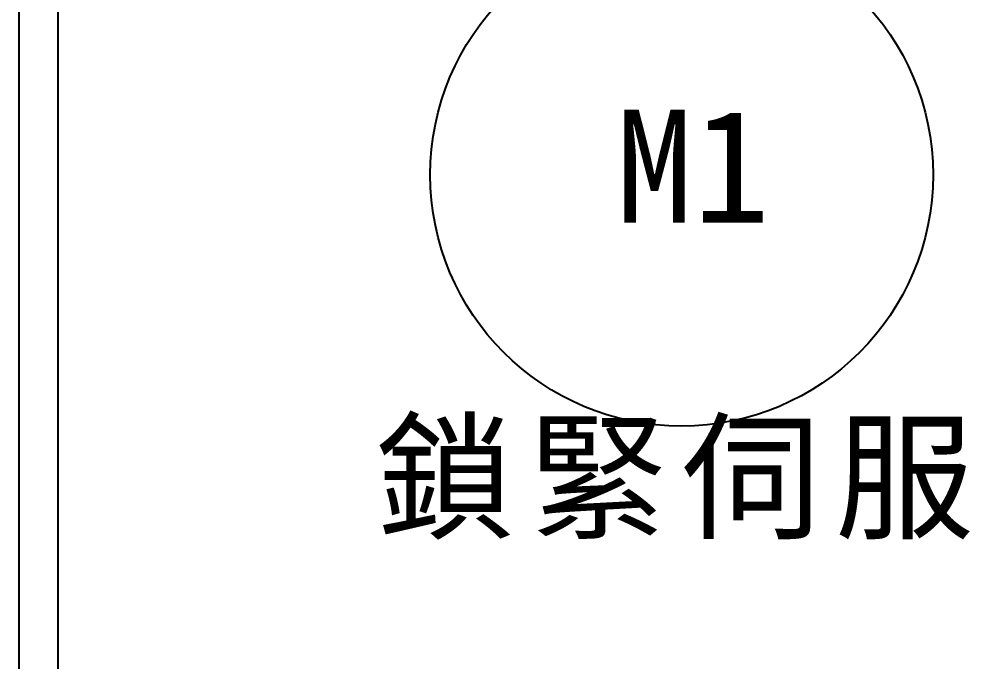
# Model space of a CAD drawing. Extents: x 10 to 297, y 3 to 207.
# Drawn here: x 10 to 40.26, y 23.48 to 43.95 of the extents above; entities that cross this region are included whole.
import ezdxf

# ---------------------------------------------------------------- set-up
doc = ezdxf.new("R2010")
doc.units = 0
doc.layers.get('0').update_dxf_attribs({"linetype": 'CONTINUOUS'})
doc.layers.add('圖框層', color=7, linetype='CONTINUOUS')
doc.styles.add('STSL', font='kaiu.ttf')
doc.styles.add('標楷體', font='kaiu.ttf')

msp = doc.modelspace()

# ---------------------------------------------------------------- linework, layer by layer
msp.add_circle((31.086, 38.989), 8)
at = {"layer": '圖框層', "color": 7}
for p, q in [((10, 3), (10, 206.969)), ((11.25, 4.25), (11.25, 205.719))]:
    msp.add_line(p, q, dxfattribs=at)

# ---------------------------------------------------------------- texts
at = {"color": 0, "insert": (31.086, 30.989), "char_height": 3.25, "width": 24.14544, "attachment_point": 2, "style": '標楷體'}
msp.add_mtext('{\\T1.1;鎖緊伺服}', dxfattribs=at)
at = {"layer": '圖框層', "color": 4, "style": 'STSL'}
msp.add_text('M1', height=3.6, dxfattribs=at).set_placement((29.002, 37.466))

doc.saveas('drawing.dxf')
